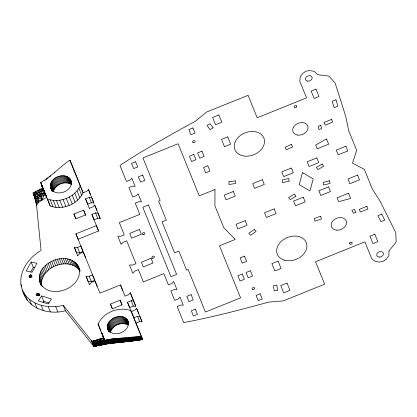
<?xml version="1.0" encoding="UTF-8"?>
<svg xmlns="http://www.w3.org/2000/svg" width="417" height="417" viewBox="0 0 417 417"><rect width="100%" height="100%" fill="white"/><g stroke="black" fill="none" stroke-linecap="round" stroke-linejoin="round"><path stroke-width="0.63" d="M103.671 337.895L101.555 332.599L103.64 337.791L93.137 341.127L94.596 344.927C97.807 344.51 95.978 346.782 93.789 346.433L65.453 310.728L63.311 305.369C48.435 309.096 29.07 305.275 22.372 289.945C16.503 274.292 27.777 258.097 41.064 250.487L36.284 202.662M36.018 201.526L33.954 195.114L42.524 190.48L42.581 188.13L40.715 182.5C51.484 176.511 59.673 166.915 69.941 160.185L83.103 192.748C77.546 204.476 62.326 210.58 50.191 205.977L40.715 182.5L41.147 182.948M50.353 186.013C50.316 175.521 69.853 170.96 71.396 182.688C71.432 193.18 51.901 197.741 50.353 186.013L52.479 191.335M108.816 331.525C101.315 319.521 125.34 309.43 128.717 323.013M41.075 285.171C30.201 262.976 73.079 246.254 79.902 270.216M39.339 279.797L41.481 285.16C40.371 266.932 68.92 255.897 79.897 270.774M93.455 341.419L91.646 341.075L94.492 346.063L99.793 345.193L100.752 342.477L103.291 340.397L104.245 340.282L104.688 340.981L104.365 341.815L93.789 346.433L91.646 341.075L63.311 305.369M142.082 338.218L141.3 336.222L122.223 338.078L120.07 338.625L113.278 339L107.935 339.959L104.688 340.981L104.724 340.418L108.962 339.428L117.443 338.38L117.547 338.912C109.984 341.179 101.805 341.09 94.477 344.421L93.898 342.998L101.258 340.825L103.291 340.397L104.657 341.278L120.07 338.625L142.082 338.218L142.578 339.527L127.566 341.575L114.722 342.691C111.428 343.493 107.466 343.306 104.365 341.815C100.726 341.893 97.906 343.832 94.596 344.927L94.523 345.896L98.24 345.094L142.531 339.391M141.3 336.222L130.959 310.712C118.819 306.135 103.604 312.25 98.068 323.999L104.724 340.418L114.383 342.883L110.302 343.087L93.789 346.433M142.421 339.099C126.685 342.529 110.14 339.673 94.596 344.927L97.036 343.577L97.177 339.766L100.633 338.885M35.56 198.951L35.44 199.993L36.56 205.174L37.077 205.028M101.07 342.253L101.112 338.562L102.123 338.468M36.56 205.174L37.196 201.687L38.776 200.593L42.31 199.842L44.426 193.535L44.645 192.164L43.879 190.319L46.704 197.371L42.31 199.842L38.333 202.672L36.56 205.174L34.825 197.267L33.063 192.909L42.581 188.13C44.301 191.106 44.953 194.442 46.704 197.371L43.879 190.319M142.505 339.329C128.061 340.585 113.408 340.376 99.137 342.847L99.382 339.094L97.182 341.862L96.145 343.999L116.291 342.758L120.894 341.93L128.254 341.487L136.932 340.204L142.327 338.865M34.611 192.18L36.352 196.48L42.31 199.842L40.657 194.218L37.514 190.814L44.645 192.164L40.657 194.218L38.739 197.694L35.294 199.748L35.44 199.993L33.954 195.114L34.611 192.18C37.264 193.097 38.437 196.126 41.392 196.381L45.385 195.125L44.426 193.535L42.268 193.394L35.492 191.747L35.117 192.565M93.33 341.434L91.646 341.075L94.409 346.167L102.801 344.807L107.346 343.306L111.892 342.482L120.669 341.58L128.254 341.487L139.617 339.183L142.015 338.041M38.619 195.302L36.352 196.48L34.95 197.778L35.44 199.993L34.825 197.267L35.497 194.374L38.619 195.302L40.657 194.218L42.643 194.171L44.426 193.535M29.133 276.117C29.226 274.746 31.973 274.506 31.619 276.117C30.754 278.671 27.944 274.996 29.571 277.211M36.581 294.501C36.675 293.125 39.427 292.885 39.068 294.501C38.202 297.055 35.398 293.38 37.019 295.59M101.258 338.781L101.112 338.562L99.402 341.32L97.036 343.577L100.638 342.962L102.556 342.133L103.291 340.397M117.563 338.687L109.515 339.944L105.756 341.273C111.355 344.723 117.584 340.965 122.827 338.568L122.973 338.031M111.282 339.073L111.36 339.271C120.998 339.876 131.147 340.819 140.425 337.952L140.404 336.383M68.289 177.183L71.119 184.288C64.797 180.561 55.346 184.35 53.381 191.429L50.551 184.33M125.345 317.947L128.175 325.052C121.853 321.325 112.402 325.114 110.437 332.193L107.607 325.088M50.191 205.977L47.371 198.925C59.501 203.527 74.721 197.423 80.283 185.69M54.387 173.065L54.929 172.059M31.139 261.991L26.245 270.987L32.026 272.296L36.92 263.304L31.139 261.991L33.287 267.354L30.837 271.848M97.177 339.766L95.524 342.456L93.137 341.127L92.793 341.612L94.471 345.63L100.252 344.583L105.788 344.228C102.165 342.8 98.25 344.145 94.565 344.661L93.898 342.998L96.098 343.879L94.748 340.553L93.09 341.215L94.471 345.63L97.573 344.369L98.026 344.614C98.704 346.277 95.243 345.891 94.31 346.23L91.646 341.075L92.793 341.612M41.392 196.381L42.643 194.171L39.318 189.902L42.524 190.48L43.54 189.511L41.789 185.8L43.29 189.902L44.129 190.976L41.205 184.147L42.852 187.801L41.789 185.8L43.29 189.902M50.009 176.594L50.54 175.745M41.611 295.945L38.369 300.892L48.158 303.967L51.395 299.02L41.611 295.945L43.754 301.303L49.258 303.034M43.107 302.294L43.754 301.303M47.204 178.32L46.532 179.336L46.365 178.924M101.555 332.599L103.64 337.791L99.137 342.847M133.596 300.897L131.199 300.709L127.477 302.216L129.624 307.59L133.346 306.094L135.744 306.281L130.255 292.661L128.676 294.631L125.006 296.117L120.461 284.905L99.96 293.161L95.003 280.922L91.625 282.283L89.41 284.472M104.657 340.694L103.369 337.098L104.657 341.278L102.556 342.133L103.64 342.962C112.152 342.904 120.482 341.747 128.91 341.372C120.836 341.81 112.804 339.339 104.657 340.694L103.26 336.816L104.672 341.111L105.756 341.054L104.886 340.944L104.657 340.694L104.985 340.449L111.448 340.335L117.021 341.038L118.981 342.367L125.653 341.752L129.666 340.548L131.407 341.07L142.572 339.521L135.932 323.144L139.648 321.643L142.051 321.83L136.562 308.21L134.978 310.185L131.308 311.666M100.216 218.623L98.063 213.238L95.55 212.915L91.881 214.401L94.034 219.775L97.698 218.299L100.216 218.623L94.727 205.002L93.132 206.796L89.41 208.302M93.908 203.069L91.761 197.689L89.254 197.366L85.579 198.846L87.726 204.221L91.396 202.745L93.908 203.069L88.425 189.448L86.825 191.247L83.103 192.748M77.729 255.652L79.939 253.447L83.311 252.087L94.722 280.302L91.344 281.663L88.222 281.605L86.079 276.247L89.202 276.304L92.579 274.944L94.722 280.302M117.443 338.38L120.033 338.197L120.07 338.625L118.579 339.391L113.2 338.807M40.136 189.818L41.064 188.984L42.524 190.48M96.562 345.365L94.492 346.063L101.805 344.817L103.708 343.634L107.247 342.79L122.749 340.496L125.778 338.489L130.026 339.24L139.815 338.39M125.543 337.895L125.778 338.489L119.304 339.146L123.448 339.949L126.966 339.563L130.354 337.838L141.926 337.822M350.066 242.543L351.474 242.199A1.329 1.006 -21.8 0 1 352.162 243.101A1.329 1.006 -21.8 0 1 351.27 244.138A1.308 0.99 -21.8 0 1 349.899 244.034L349.665 243.71M116.291 342.758L114.722 342.691L112.819 341.945L111.892 342.482L105.845 342.513L107.841 341.273L117.677 339.667C125.632 341.341 134.144 339.719 142.046 338.124M34.825 197.267L36.352 196.48L39.672 195.854L42.31 199.842M108.962 339.428L107.935 339.959L106.888 339.819M117.021 341.038L107.179 341.064L103.64 342.962L111.845 343.259L103.708 343.634L110.302 343.087M73.892 171.731L74.466 171.439M104.985 340.449L105.788 340.069M57.014 185.513L58.187 184.96M142.176 338.463L129.666 340.548L137.897 339.693L139.476 339.897L137.339 340.225L135.588 340.366L142.244 338.646M110.557 339.177L109.462 339.36M118.079 341.81L120.044 341.017L120.998 342.315M73.96 214.046L83.624 210.152L85.537 214.875L75.858 218.779L73.96 214.046L75.873 218.821M75.93 233.869L96.426 225.618L98.579 230.987L78.073 239.233L75.93 233.869L83.035 251.467L79.657 252.827L76.54 252.791L74.398 247.427L77.515 247.469L80.888 246.108L83.035 251.467M110.432 304.066L120.112 300.162L122.025 304.884L112.361 308.778L110.432 304.066L112.34 308.841M133.779 317.764L137.501 316.263L139.903 316.451L142.051 321.83M112.303 338.927L111.36 339.271L117.297 339.104L124.188 340.887L139.617 339.183L142.218 338.573M117.521 341.398C110.745 344.499 103.161 343.457 96.061 345.031M100.752 342.477L102.973 341.705M137.339 340.225L129.192 341.314L126.752 340.47C131.798 339.37 137.271 340.413 142.291 338.755M113.278 339L138.6 338.859L132.742 339.824L142.134 338.359M106.783 340.944L104.365 341.815L106.126 341.528M140.404 338.63C133.284 340.183 125.877 339.37 118.579 339.391M141.629 337.051C136.531 336.441 131.923 339.24 126.966 339.563M138.6 338.859L135.348 339.485L139.982 339.448M116.499 338.474L114.07 338.708M132.382 340.793L133.445 340.746M94.748 340.553L97.985 339.709M96.145 343.999L94.477 344.421L97.859 343.801L97.036 343.577M122.749 340.496L126.924 339.865L127.373 340.194L133.857 339.099L141.702 337.244M94.409 346.167L97.63 345.625M114.722 342.691L116.327 342.315L116.786 342.555M141.561 336.879L132.298 339.177L126.924 339.865M119.304 339.146L130.026 339.24L129.796 339.485L130.688 339.912L140.425 337.952L141.227 338.343L132.283 339.349L125.991 337.864M129.442 341.252L131.866 340.929M141.149 338.703L142.26 338.677M95.451 340.752L93.09 341.215L94.112 341.122M94.31 346.23L96.77 345.839M137.845 339.099L141.05 339.162L141.134 339.448L136.296 340.032L129.895 340.136L142.317 338.828M135.588 340.366L137.094 340.095M135.16 340.225L136.932 340.204L132.21 340.527L132.877 340.814L136.296 340.032L132.21 340.527M132.246 340.72L133.414 340.522M22.372 289.945C26.818 308.554 48.581 315.45 65.453 310.728M140.425 337.952L136.51 338.505L135.822 336.983M141.05 339.162L142.379 338.99M138.251 338.453L134.926 338.87L133.628 338.036L130.75 337.457M122.827 338.568L117.297 339.104M106.846 343.9L106.017 343.65L110.38 343.373M133.92 337.191L136.036 337.52L140.67 337.061L138.95 336.602M138.22 339.949L142.567 339.511M37.514 190.814L38.645 190.71M127.341 339.266L123.943 339.574L121.748 339.203L125.131 338.917M118.543 342.122L123.057 342.008L124.188 340.887L126.669 341.382L129.192 341.314M138.147 339.975L139.247 339.902M99.793 345.193L96.562 345.531L100.252 344.583L102.801 344.807M120.033 338.197L122.223 338.078M106.293 340.814L118.251 340.642L115.045 339.24L109.556 339.594L119.434 340.236M141.269 339.495L142.546 339.454M136.036 337.52L140.539 337.53M106.486 339.876L107.513 340.762L115.3 340.804M96.254 344.369L97.573 344.369L95.529 344.906L94.471 345.63L91.646 341.075L94.523 345.896M107.841 341.273L114.138 341.341L116.327 342.315M103.859 344.463L100.408 344.223M111.563 342.852L113.325 343.092M136.828 336.873L138.736 336.999L138.606 336.67M136.088 339.276L133.096 338.912L129.286 337.608M107.69 343.665L108.821 343.749M104.26 344.265L100.596 343.65M118.105 338.333L120.07 338.625M40.657 194.218L37.108 193.655L35.492 191.747M108.514 340.84L112.819 341.945M123.562 337.999L125.778 338.489M33.287 267.354L35.018 267.745M114.138 341.341L108.571 340.517L107.81 339.647M140.727 336.321L141.399 336.477M117.677 339.667L115.233 338.583M69.462 160.509L70.181 160.78M40.121 282.789C49.743 301.501 84.802 287.412 78.709 267.24M42.643 194.171L43.509 195.907M107.873 329.159C112.882 338.953 131.199 331.604 127.988 321.064M41.205 184.147L42.044 185.909M33.063 192.909L33.954 195.114M135.744 306.281L130.255 292.661M83.124 192.862L69.941 160.185M85.579 198.846L89.405 208.359M91.881 214.401L98.579 230.987M127.477 302.216L131.303 311.728M74.398 247.427L77.729 255.725M86.079 276.247L89.41 284.545M130.959 310.712L135.932 323.144M120.461 284.905L122.608 290.279M78.886 188.317L81.706 195.375M77.051 190.819L79.871 197.872M120.112 300.162L122.019 304.942M83.624 210.152L85.777 215.526M74.815 193.128L77.64 200.181M72.24 195.198L75.06 202.25M69.378 196.975L72.198 204.033M66.298 198.424L69.118 205.482M63.071 199.514L65.891 206.566M95.003 280.922L97.145 286.286M83.311 252.087L85.459 257.445M59.772 200.212L62.592 207.265M49.55 176.542L49.743 177.022M89.202 276.304L91.344 281.663M77.515 247.469L79.657 252.827M47.934 177.783L48.085 178.168M56.477 200.499L59.297 207.557M53.261 200.379L56.081 207.437M44.859 179.982L45.088 180.556M79.194 268.704L79.908 270.492M78.036 265.848L79.944 270.612M77.187 264.545L79.329 269.903M79.491 270.232L79.965 271.42M76.165 263.341L78.307 268.704M50.202 199.852L53.022 206.905M74.982 262.251L77.124 267.615M73.647 261.287L75.79 266.645M98.068 323.999L100.888 331.051M72.177 260.453L74.32 265.811M70.582 259.76L72.725 265.118M68.883 259.212L71.026 264.571M67.09 258.816L69.232 264.175M65.224 258.576L67.366 263.935M63.301 258.498L65.443 263.857M61.341 258.576L63.483 263.935M59.365 258.811L61.508 264.17M57.384 259.207L59.527 264.566M55.43 259.749L57.572 265.108M53.506 260.443L55.654 265.801M51.645 261.277L53.788 266.635M49.858 262.241L52 267.599M48.163 263.325L50.306 268.689M46.574 264.529L48.716 269.888M45.109 265.827L47.251 271.191M43.785 267.219L45.927 272.577M42.607 268.684L44.749 274.042M41.596 270.211L43.738 275.569M55.716 306.578L57.859 311.937M40.751 271.78L42.894 277.143M40.089 273.385L42.232 278.744M39.615 275.001L41.757 280.365M39.328 276.622L41.471 281.981M39.234 278.228L41.382 283.586M41.643 285.483L42.117 286.677M39.636 281.324L41.299 285.494M48.263 306.573L50.405 311.932M38.969 293.74L39.506 295.001M31.52 275.356L31.958 276.45M38.833 293.594L39.485 295.231M31.379 275.21L31.817 276.304M38.656 293.479L39.313 295.121M31.202 275.1L31.859 276.737M38.447 293.401L39.104 295.043M30.994 275.022L31.65 276.659M38.218 293.359L39.089 295.549M30.764 274.98L31.421 276.617M37.973 293.359L38.844 295.549M30.519 274.98L31.395 277.164M37.723 293.401L38.599 295.585M30.269 275.017L31.145 277.206M37.478 293.479L38.354 295.663M30.029 275.095L30.9 277.284M37.249 293.594L37.905 295.231M29.795 275.21L30.451 276.852M37.04 293.735L37.697 295.377M29.591 275.356L30.243 276.992M36.863 293.907L37.52 295.544M29.414 275.522L30.071 277.164M36.727 294.094L37.165 295.189M41.241 305.353L43.384 310.717M29.273 275.715L29.93 277.352M36.633 294.293L37.071 295.387M29.18 275.913L29.617 277.008M34.913 302.971L37.056 308.33M29.529 299.515L31.671 304.874M25.296 295.116L27.439 300.475M20.871 284.201L21.825 286.583M136.562 308.21L138.71 313.594M94.727 205.002L96.874 210.382M88.425 189.448L90.572 194.828M137.501 316.263L139.648 321.643M131.199 300.709L133.346 306.094M95.55 212.915L97.698 218.299M89.254 197.366L91.396 202.745M127.638 320.334L128.582 322.701M127.195 319.651L128.608 323.206M126.659 319.026L128.545 323.759M70.582 179.576L71.526 181.942M126.043 318.452L128.639 324.963M70.139 178.893L71.552 182.443M69.603 178.262L71.489 182.995M68.987 177.694L71.583 184.199M124.579 317.509L127.409 324.614M123.745 317.144L126.58 324.249M67.523 176.751L70.353 183.85M122.859 316.857L125.689 323.962M66.689 176.386L69.524 183.485M121.926 316.649L124.756 323.754M65.803 176.099L68.633 183.199M64.87 175.891L67.7 182.99M120.951 316.524L123.781 323.623M63.895 175.76L66.725 182.865M119.95 316.482L122.78 323.582M62.889 175.719L65.724 182.818M118.923 316.519L121.759 323.623M61.867 175.755L64.703 182.86M117.896 316.644L120.727 323.743M60.84 175.88L63.671 182.98M116.864 316.847L119.695 323.946M59.808 176.083L62.639 183.183M115.843 317.128L118.673 324.228M58.787 176.365L61.617 183.464M114.842 317.488L117.672 324.588M57.786 176.725L60.616 183.829M113.872 317.921L116.703 325.025M56.816 177.162L59.647 184.262M112.939 318.426L115.77 325.526M55.883 177.663L58.714 184.762M112.053 318.995L114.889 326.094M54.997 178.231L57.833 185.33M111.23 319.62L114.06 326.719M54.174 178.857L57.004 185.956M110.463 320.298L113.299 327.397M53.407 179.534L56.243 186.634M109.775 321.022L112.606 328.122M52.719 180.259L55.55 187.363M109.16 321.788L111.996 328.888M108.634 322.586L111.469 329.685M52.104 181.025L54.94 188.124M108.196 323.404L111.026 330.509M51.578 181.822L54.408 188.922M107.852 324.244L110.682 331.343M51.14 182.646L53.97 189.745M50.796 183.48L53.626 190.579M107.456 325.938L109.817 331.854M107.409 326.772L109.676 332.38M107.466 327.595L108.879 331.145M107.617 328.393L108.801 331.353M50.4 185.174L52.995 191.684M50.41 186.832L52.083 190.991M50.561 187.634L51.744 190.59M130.234 337.535L130.354 337.838M133.32 337.244L133.628 338.036M128.671 337.624L129.015 338.484M33.61 194.275L34.277 196.12M93.137 341.127L94.471 345.63L93.898 342.998M23.764 292.432L24.514 295.304M103.656 337.749L104.245 340.282M138.361 337.582L138.423 338.041M349.639 243.705A1.329 1.006 -21.8 0 1 350.035 242.558M214.984 189.49L214.922 205.868L223.762 227.677L235.23 239.426L219.457 245.785L240.567 297.874L205.409 312.041L188.171 269.528L186.597 270.164L178.888 251.133L174.603 252.858L162.025 221.834L166.31 220.108L158.596 201.083L160.17 200.447L142.937 157.928L178.101 143.761L199.217 195.844L214.984 189.49M228.996 181.812L228.985 184.502L235.621 183.485L235.631 180.785L228.996 181.812M388.972 250.93L388.873 255.704L386.158 259.358L383.035 261.495L379.048 262.058L375.18 261.438L371.651 258.55L364.891 241.87L315.549 261.756L324.65 284.201L283.237 300.892L268.564 302.122C240.494 309.815 212.31 317.248 183.678 322.591L177.168 306.521L180.884 305.025L183.287 305.213L179.946 296.972L178.361 298.947L174.697 300.428L170.861 290.972L174.582 289.471L176.98 289.659L173.644 281.423L172.059 283.393L168.39 284.874L163.845 273.656L143.339 281.902L138.381 269.663L135.004 271.024L132.794 273.213L129.458 264.988L132.58 265.045L135.958 263.685L126.695 240.828L123.317 242.188L121.112 244.393L117.776 236.168L120.894 236.21L124.271 234.849L119.319 222.631L139.815 214.369L135.27 203.157L138.934 201.677L141.452 202L138.11 193.764L136.515 195.557L132.794 197.059L128.962 187.603L132.632 186.123L135.144 186.446L131.808 178.21L130.208 180.003L126.492 181.504L119.966 165.398C144.277 149.401 169.729 135.217 195.271 121.305L206.676 112.006L248.089 95.316L257.185 117.761L306.526 97.875L299.766 81.2L300.287 76.676L302.638 73.548L305.896 71.192L309.633 70.567L314.131 71.312L317.53 74.679L328.857 76.066L335.143 83.051L345.881 116.869L348.628 130.599L356.665 150.349L352.474 163.12L364.385 169.396L372.365 189.167L379.96 200.947L395.806 232.707L396.15 242.079L388.972 250.93M38.776 200.593L38.333 202.672L35.294 199.748L38.776 200.593L38.739 197.694L34.95 197.778L36.977 198.852L38.776 200.593M234.901 142.604L234.328 145.033A15.601 11.791 -21.8 0 0 253.823 154.754A15.601 11.791 -21.8 0 0 261.063 134.253A15.601 11.791 -21.8 0 0 236.027 140.221L234.901 142.604M302.487 172.622L299.192 184.59L309.904 190.913L313.261 178.919L302.487 172.622M296.643 106.94L295.398 107.664A1.355 1.027 -21.8 0 1 294.293 107.101L294.235 106.71A1.308 0.99 -21.8 0 1 295.147 105.683A1.329 1.006 -21.8 0 1 296.513 105.814A1.329 1.006 -21.8 0 1 296.643 106.94M254.245 229.433L248.767 233.301L250.648 235.23L256.137 231.372L254.245 229.433M108.712 341.549L107.805 342.164L110.839 342.195L111.808 341.606L108.712 341.549M213.118 127.837L210.105 129.64L207.093 125.428L210.027 123.745L213.118 127.837M322.122 164.053L316.425 167.431L317.942 169.552L323.774 166.216L322.122 164.053M295.908 196.256L290.211 199.634L288.559 197.47L294.392 194.134L295.908 196.256M326.48 138.96L315.674 144.996L317.175 148.817L328.664 144.188L326.48 138.96M355.951 212.138L353.6 213.358L351.844 210.543L354.215 209.318L355.951 212.138M291.311 144.412L285.108 147.3L286.297 149.781L292.583 146.982L291.311 144.412M381.649 214.088L377.938 215.771L380.982 221.662L384.755 220.098L381.649 214.088M218.826 114.915L212.607 117.443L215.579 124.74L221.802 122.217L218.826 114.915M227.729 136.87L221.51 139.398L224.476 146.695L230.7 144.178L227.729 136.87M357.609 175.093L347.976 179.023L349.858 183.735L359.532 179.842L357.609 175.093M192.92 127.93L188.885 129.557L190.996 134.769L195.031 133.143L192.92 127.93M135.598 161.744L131.569 163.37L133.68 168.583L137.709 166.956L135.598 161.744M315.971 89.113L311.139 91.062L314.142 98.464L318.974 96.515L315.971 89.113M142.661 175.072L138.329 176.818L140.466 182.093L144.798 180.347L142.661 175.072M193.801 154.462L189.464 156.208L191.601 161.483L195.933 159.737L193.801 154.462M201.927 151.189L197.595 152.935L199.733 158.205L204.064 156.458L201.927 151.189M207.854 165.81L203.522 167.556L205.659 172.826L209.991 171.085L207.854 165.81M331.593 119.392L324.061 122.426L325.156 125.126L332.688 122.092L331.593 119.392M148.473 204.945L142.796 207.233L170.949 276.685L176.626 274.396L148.473 204.945M233.364 191.476L224.164 195.182L226.087 199.8L235.24 196.11L233.364 191.476M139.414 229.506L129.734 233.405L131.647 238.128L141.327 234.229L139.414 229.506M316.826 157.913L307.152 161.822L309.086 166.513L318.75 162.609L316.826 157.913M345.896 146.195L336.222 150.104L338.156 154.796L347.82 150.949L345.896 146.195M151.079 258.29L141.399 262.194L143.318 266.916L152.997 263.012L151.079 258.29M245.175 220.619L236.022 224.31L237.852 228.959L247.057 225.253L245.175 220.619M274.178 208.891L264.514 212.795L266.437 217.492L276.111 213.582L274.178 208.891M303.248 197.173L293.584 201.077L295.507 205.774L305.181 201.87L303.248 197.173M348.539 193.227L337.051 197.856L338.64 201.646L350.619 198.497L348.539 193.227M366.83 206.326L359.298 209.365L360.392 212.065L367.924 209.032L366.83 206.326M244.461 256.127L240.129 257.873L242.267 263.143L246.598 261.396L244.461 256.127M191.127 294.631L186.795 296.378L188.932 301.653L193.264 299.906L191.127 294.631M242.261 274.026L237.93 275.773L240.067 281.042L244.398 279.296L242.261 274.026M250.388 270.748L246.056 272.494L248.193 277.769L252.525 276.023L250.388 270.748M374.789 234.224L369.957 236.173L372.96 243.575L377.792 241.631L374.789 234.224M195.359 309.174L191.325 310.801L193.436 316.013L197.47 314.387L195.359 309.174M260.14 293.776L256.111 295.403L258.222 300.615L262.257 298.989L260.14 293.776M262.387 179.737L252.712 183.626L254.599 188.338L264.269 184.45L262.387 179.737M291.462 168.02L281.783 171.908L283.669 176.62L293.339 172.732L291.462 168.02M328.575 186.852L318.906 190.741L320.782 195.453L330.462 191.559L328.575 186.852M278.103 261.125L271.874 263.622L274.824 270.93L281.058 268.439L278.103 261.125M287.005 283.086L280.771 285.582L283.722 292.885L289.956 290.394L287.005 283.086M335.987 99.772L332.177 101.263L334.095 107.607L337.937 106.252L335.987 99.772M320.647 216.22L314.173 218.56L315.054 221.172L321.523 218.951L320.647 216.22M320.814 125.454L318.275 126.205L318.969 129.447L321.533 128.686L320.814 125.454M289.09 181.056L282.57 182.698L282.252 179.998L288.705 178.476L289.09 181.056M329.675 180.775L323.154 182.411L323.54 184.992L329.993 183.47L329.675 180.775M277.477 290.138L274.188 290.967L273.422 285.848L276.846 285.056L277.477 290.138M100.111 344.843L98.167 345.286L101.805 344.817L100.111 344.843M110.948 339.641L107.935 339.959L115.212 340.288L113.825 339.448L110.948 339.641M112.491 339.699L109.515 339.944L109.807 340.246L112.965 340.074L112.491 339.699M284.686 260.271L282.22 259.338L280.115 257.987A15.601 11.791 -21.8 0 1 287.355 237.492A15.601 11.791 -21.8 0 1 306.849 247.213A15.601 11.791 -21.8 0 1 284.686 260.271M143.099 234.63A1.298 0.985 -21.8 0 0 144.84 233.301A1.298 0.985 -21.8 0 0 142.833 232.931A1.298 0.985 -21.8 0 0 143.099 234.63M193.347 142.64A1.334 1.006 -21.8 0 0 195.135 141.274A1.334 1.006 -21.8 0 0 193.071 140.894A1.334 1.006 -21.8 0 0 193.347 142.64M379.215 257.065A3.482 2.632 -21.8 0 0 383.348 253.088A3.482 2.632 -21.8 0 0 377.693 252.765A3.482 2.632 -21.8 0 0 379.215 257.065M336.884 230.153A7.949 6.01 -21.8 0 0 346.318 221.073A7.949 6.01 -21.8 0 0 333.418 220.332A7.949 6.01 -21.8 0 0 336.884 230.153M152.638 258.17A1.298 0.985 -21.8 0 0 154.384 256.841A1.298 0.985 -21.8 0 0 152.372 256.471A1.298 0.985 -21.8 0 0 152.638 258.17M252.89 289.544A1.334 1.006 -21.8 0 0 254.678 288.183A1.334 1.006 -21.8 0 0 252.619 287.803A1.334 1.006 -21.8 0 0 252.89 289.544M307.506 81.122A3.482 2.632 -21.8 0 0 312.135 77.515A3.482 2.632 -21.8 0 0 306.719 76.587A3.482 2.632 -21.8 0 0 307.506 81.122M297.451 135.051A7.949 6.01 -21.8 0 0 308.012 126.825A7.949 6.01 -21.8 0 0 295.653 124.704A7.949 6.01 -21.8 0 0 297.451 135.051"/></g></svg>
